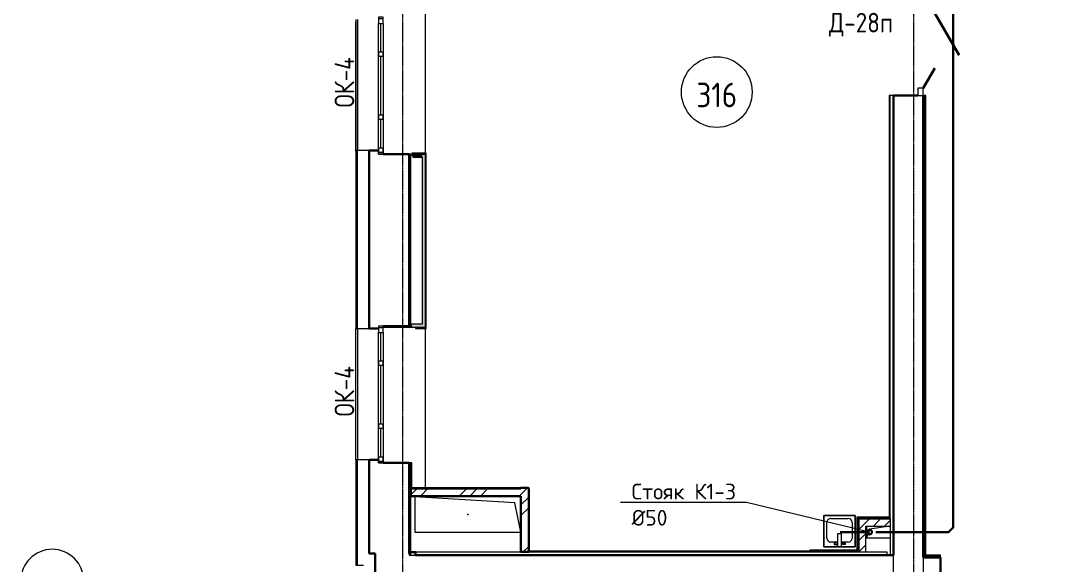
# Model space of a CAD drawing. Header units: millimetres. Extents: x -10178924 to 11692288, y -947381 to 58396.
# Drawn here: x -11359 to 1875, y -254536 to -247611 of the extents above; entities that cross this region are included whole.
import ezdxf
from ezdxf import colors
from ezdxf.entities.mleader import LeaderData, LeaderLine
from ezdxf.math import Vec2, Vec3

# ---------------------------------------------------------------- set-up
doc = ezdxf.new("R2010")
doc.units = ezdxf.units.MM
doc.linetypes.add('ADSK_Линия сетки', pattern=[25, 20, -2.5, 0, -2.5])
for name, color, linetype, lineweight in [('!К1', 32, 'Continuous', 30), ('_ Окна', 7, 'Continuous', 9), ('Аннотация', 7, 'Continuous', 18), ('Выноски ВК', 7, 'Continuous', 0), ('Двери', 7, 'Continuous', 9), ('Марки дверей', 7, 'Continuous', 20), ('Марки окон', 7, 'Continuous', 20), ('Обобщенные модели', 7, 'Continuous', 18), ('Окна', 7, 'Continuous', 9), ('Оси', 253, 'Continuous', 9), ('Перекрытие', 7, 'Continuous', 18), ('Сантехника', 7, 'Continuous', 18), ('Стены внутренние', 7, 'Continuous', 18), ('Стены наружные', 7, 'Continuous', 18), ('Стены несущие', 7, 'Continuous', 30), ('Стены отделка', 7, 'Continuous', 30), ('Стены штриховка', 7, 'Continuous', 9), ('ШТРИХОВКА', 252, 'Continuous', 15)]:
    doc.layers.add(name, color=color, linetype=linetype, lineweight=lineweight)
doc.layers.add('Линии', color=7, linetype='Continuous', lineweight=9, true_color=0x00a600)
doc.styles.add('GOST Common', font='GOST_Common.ttf', dxfattribs={"width": 0.9, "height": 350})
doc.styles.add('GOST Common_2', font='GOST_Common.ttf', dxfattribs={"width": 0.9, "height": 250})
doc.styles.add('PDF ISOCPEUR', font='isocpeur.ttf')
pattern_1 = [(45, (-4e-11, -184652.3), (-381.661, 381.661), []), (45, (134.94, -184652.3), (0, 763.322), []), (45, (-134.94, -184652.3), (0, 763.322), [])]
pattern_2 = [(45, (-4e-11, -184652.27), (-70.7107, 70.7107), [])]

# ---------------------------------------------------------------- blocks, each defined once
blk = doc.blocks.new('Дверь-Alumark_двупольная с глухим окном_S70 - 1400х2200 алюм ост Д30п-6129806-План 3-го этажа')
at = {"layer": 'Двери', "lineweight": 30}
for p, q in [((-480, 190), (312, 647)), ((730, 190), (475, 337))]:
    blk.add_line(p, q, dxfattribs=at)
at = {"layer": 'Двери'}
for p, q in [((-575, 190), (-575, 120)), ((-480, 190), (-575, 190)), ((-480, 120), (-480, 190)), ((730, 190), (730, 120)), ((825, 190), (730, 190)), ((825, 120), (825, 190)), ((-575, 120), (-480, 120)), ((730, 120), (825, 120))]:
    blk.add_line(p, q, dxfattribs=at)
blk = doc.blocks.new('GM_Отверстие прямоугольное _в плите_ - Отверстие-6221301-План 3-го этажа')
at = {"layer": 'Обобщенные модели'}
for p, q in [((675, 225), (-675, 225)), ((-675, 225), (-600, -150)), ((675, 225), (-675, 225)), ((675, -225), (675, 225)), ((675, -225), (675, 225)), ((-675, -225), (675, -225)), ((-675, -225), (675, -225)), ((-600, -150), (675, -225))]:
    blk.add_line(p, q, dxfattribs=at)
for start, end in [(0, 180), (180, 360), (0, 105), (240, 0), (195, 210)]:
    blk.add_arc((0, 0), 2.5, start, end, dxfattribs=at)
blk = doc.blocks.new('окно трехпол с фрамугой - 1700-2320_h_ _нов_-2116850-План 3-го этажа')
at = {"layer": '_ Окна', "lineweight": 18}
for p, q in [((-870, 75), (-870, 135)), ((-870, 135), (-790, 135)), ((-790, 135), (-790, 75)), ((-430, 75), (-430, 135)), ((-430, 135), (-370, 135)), ((-370, 135), (-370, 75)), ((370, 75), (370, 135)), ((370, 135), (430, 135)), ((430, 135), (430, 75)), ((790, 135), (790, 75)), ((870, 135), (790, 135)), ((870, 75), (870, 135)), ((-790, 75), (-870, 75)), ((-370, 75), (-430, 75)), ((430, 75), (370, 75)), ((790, 75), (870, 75))]:
    blk.add_line(p, q, dxfattribs=at)
at = {"layer": '_ Окна'}
for p, q in [((-850, 75), (-850, 135)), ((850, 75), (850, 135)), ((-790, 105), (-430, 105)), ((-370, 105), (370, 105)), ((430, 105), (790, 105))]:
    blk.add_line(p, q, dxfattribs=at)
at = {"layer": 'Окна'}
for p, q in [((-870, 135), (-870, 75)), ((-790, 135), (-870, 135)), ((-790, 135), (-430, 135)), ((-370, 135), (-430, 135)), ((-370, 135), (370, 135)), ((430, 135), (370, 135)), ((430, 135), (790, 135)), ((870, 135), (790, 135)), ((870, 75), (870, 135)), ((-870, 75), (-790, 75)), ((-430, 75), (-790, 75)), ((-430, 75), (-370, 75)), ((370, 75), (-370, 75)), ((370, 75), (430, 75)), ((790, 75), (430, 75)), ((790, 75), (870, 75))]:
    blk.add_line(p, q, dxfattribs=at)
blk = doc.blocks.new('окно трехпол с фрамугой - 1700-2320_h_ _нов_-2116569-План 3-го этажа')
at = {"layer": '_ Окна', "lineweight": 18}
for p, q in [((-870, 75), (-870, 135)), ((-870, 135), (-790, 135)), ((-790, 135), (-790, 75)), ((-430, 75), (-430, 135)), ((-430, 135), (-370, 135)), ((-370, 135), (-370, 75)), ((370, 75), (370, 135)), ((370, 135), (430, 135)), ((430, 135), (430, 75)), ((790, 135), (790, 75)), ((870, 135), (790, 135)), ((870, 75), (870, 135)), ((-790, 75), (-870, 75)), ((-370, 75), (-430, 75)), ((430, 75), (370, 75)), ((790, 75), (870, 75))]:
    blk.add_line(p, q, dxfattribs=at)
at = {"layer": '_ Окна'}
for p, q in [((-850, 75), (-850, 135)), ((850, 75), (850, 135)), ((-790, 105), (-430, 105)), ((-370, 105), (370, 105)), ((430, 105), (790, 105))]:
    blk.add_line(p, q, dxfattribs=at)
at = {"layer": 'Окна'}
for p, q in [((-870, 135), (-870, 75)), ((-790, 135), (-870, 135)), ((-790, 135), (-430, 135)), ((-370, 135), (-430, 135)), ((-370, 135), (370, 135)), ((430, 135), (370, 135)), ((430, 135), (790, 135)), ((870, 135), (790, 135)), ((870, 75), (870, 135)), ((-870, 75), (-790, 75)), ((-430, 75), (-790, 75)), ((-430, 75), (-370, 75)), ((370, 75), (-370, 75)), ((370, 75), (430, 75)), ((790, 75), (430, 75)), ((790, 75), (870, 75))]:
    blk.add_line(p, q, dxfattribs=at)
blk = doc.blocks.new('SND_2D_Раковина - 400х400-V27-План 3-го этажа')
at = {"layer": 'Сантехника'}
for p, q in [((200, 180), (-200, 180)), ((-200, 180), (-200, -220)), ((-200, -220), (-200, 180)), ((-200, 180), (200, 180)), ((-70, 150), (-25, 150)), ((-70, 135), (-70, 150)), ((-25, 135), (-70, 135)), ((-25, 180), (-25, 15)), ((25, 15), (25, 180)), ((70, 150), (25, 150)), ((25, 135), (70, 135)), ((70, 135), (70, 150)), ((200, -220), (200, 180)), ((200, 180), (200, -220)), ((-160, -130), (-160, 70)), ((-110, 120), (-25, 120)), ((-25, 15), (25, 15)), ((25, 120), (110, 120)), ((160, 70), (160, -130)), ((-200, -220), (200, -220)), ((200, -220), (-200, -220)), ((110, -180), (-110, -180))]:
    blk.add_line(p, q, dxfattribs=at)
for centre, start, end in [((-110, 70), 90, 180), ((110, 70), 0, 90), ((-110, -130), 180, 270), ((110, -130), 270, 0)]:
    blk.add_arc(centre, 50, start, end, dxfattribs=at)
blk = doc.blocks.new('GM_Отверстие прямоугольное _в плите_ - Отверстие-6229375-План 3-го этажа')
at = {"layer": 'Обобщенные модели'}
for p, q in [((-75, 150), (-37.5, -112.5)), ((75, -150), (75, 150)), ((75, -150), (75, 150)), ((-37.5, -112.5), (75, -150)), ((-75, -150), (75, -150)), ((-75, -150), (75, -150))]:
    blk.add_line(p, q, dxfattribs=at)
for start, end in [(0, 180), (180, 360), (240, 0), (0, 105), (195, 210)]:
    blk.add_arc((0, 0), 2.5, start, end, dxfattribs=at)
blk = doc.blocks.new('Ось сетки - Круг_Ø8 мм-8258-План 3-го этажа')
at = {"layer": 'Оси', "lineweight": 20}
for start, end in [(360, 180), (180, 360)]:
    blk.add_arc((0, 0), 4, start, end, dxfattribs=at)
blk = doc.blocks.new('3 этаж')
at = {"layer": 'Стены внутренние'}
for points in [[(-6374, -159019), (-6253, -159019), (-6253, -158979), (-6374, -158979), (-6374, -158995)], [(-6213, -161145), (-6214, -158979), (-6253, -158979), (-6253, -161145), (-6239, -161145)], [(-6394, -161185), (-6213, -161185), (-6213, -161145), (-6394, -161145), (-6394, -161185)]]:
    blk.add_hatch(color=256, dxfattribs=at).paths.add_polyline_path(points)
at = {"layer": 'Стены внутренние', "lineweight": 9}
h = blk.add_hatch(dxfattribs=at)
h.set_pattern_fill('FP_1', color=256, style=0, pattern_type=2)
h.set_pattern_definition(pattern_1)
h.paths.add_polyline_path([(-6348, -163330), (-4998, -163330), (-4998, -163236), (-6398, -163230), (-6398, -163330)])
h.paths.add_polyline_path([(-6386, -163230), (-6386, -163230), (-6398, -163230)])
h = blk.add_hatch(dxfattribs=at)
h.set_pattern_fill('FP_1', color=256, style=0, pattern_type=2)
h.set_pattern_definition(pattern_1)
h.paths.add_polyline_path([(-4998, -164040), (-4898, -164040), (-4898, -163236), (-4904, -163236), (-4904, -163224), (-4998, -163224), (-4998, -163624)])
at = {"layer": 'Стены внутренние', "lineweight": 9, "true_color": 0x005b00}
h = blk.add_hatch(dxfattribs=at)
h.set_pattern_fill('FP_4', color=98, style=0, pattern_type=2)
h.set_pattern_definition(pattern_2)
h.paths.add_polyline_path([(-340, -163712), (-300, -163712), (-300, -163624), (-698, -163624), (-698, -163712), (-600, -163712)])
h = blk.add_hatch(dxfattribs=at)
h.set_pattern_fill('FP_4', color=98, style=0, pattern_type=2)
h.set_pattern_definition(pattern_2)
h.paths.add_polyline_path([(-654, -164042), (-610, -164042), (-610, -163712), (-698, -163712), (-698, -164042)])
at = {"layer": 'Линии', "color": 7}
blk.add_circle((-2506, -158191), 450, dxfattribs=at)
at = {"layer": 'Оси', "linetype": 'ADSK_Линия сетки'}
for p, q in [((-6500, -188335), (-6500, -140542)), ((0, -188335), (0, -141296))]:
    blk.add_line(p, q, dxfattribs=at)
at = {"layer": 'Перекрытие'}
for p, q in [((-6212, -158967), (-6212, -155967)), ((-6398, -158995), (-6374, -158995)), ((-6394, -161185), (-6748, -161185)), ((-6212, -163224), (-6212, -161197))]:
    blk.add_line(p, q, dxfattribs=at)
at = {"layer": 'Стены внутренние'}
blk.add_line((-6398, -161169), (-6398, -161185), dxfattribs=at)
at = {"layer": 'Стены наружные'}
for p, q in [((-7099, -158940), (-7099, -157300)), ((-7099, -157300), (-7098, -157300)), ((-7098, -157269), (-7098, -158934)), ((-7078, -157269), (-7078, -158934)), ((-7098, -158940), (-7099, -158940)), ((-7099, -162869), (-7099, -161199)), ((-7098, -161199), (-7099, -161199)), ((-7098, -162869), (-7098, -161199)), ((-7078, -161199), (-7078, -162869)), ((-7098, -162869), (-7099, -162869))]:
    blk.add_line(p, q, dxfattribs=at)
at = {"layer": 'Стены несущие'}
for p, q in [((50, -158235), (-260, -158235)), ((-260, -161277), (-260, -158235)), ((120, -158235), (120, -164112)), ((-6808, -158934), (-6928, -158934)), ((-6928, -158934), (-6928, -161199)), ((-6418, -158979), (-6748, -158979)), ((-6418, -161169), (-6418, -158979)), ((-6748, -161169), (-6418, -161169)), ((-6928, -161199), (-6808, -161199)), ((-260, -164082), (-260, -161277)), ((-6928, -164059), (-6928, -162869)), ((-6808, -162869), (-6928, -162869)), ((-6418, -162909), (-6748, -162909)), ((-6418, -164059), (-6418, -162909)), ((-4998, -163230), (-6398, -163230)), ((-6398, -163230), (-6398, -163330)), ((-4998, -163236), (-4998, -163224)), ((-4904, -163224), (-4998, -163224)), ((-4898, -163236), (-4904, -163236)), ((-4898, -164040), (-4898, -163236)), ((-6398, -163330), (-4998, -163330)), ((-4998, -163330), (-4998, -164040)), ((-6928, -164059), (-6850, -164059)), ((-6843, -165236), (-6850, -164059)), ((-6340, -164042), (-6418, -164042)), ((-6340, -164082), (-6340, -164042)), ((-260, -164082), (-6340, -164082)), ((-4998, -164040), (-4898, -164040)), ((340, -164112), (120, -164112)), ((340, -164622), (340, -164112))]:
    blk.add_line(p, q, dxfattribs=at)
at = {"layer": 'Стены отделка', "lineweight": 9}
for p, q in [((-260, -158235), (-312, -158235)), ((-312, -158235), (-312, -163598)), ((152, -158235), (120, -158235)), ((152, -164080), (152, -158235)), ((-7098, -158934), (-7098, -161199)), ((-6928, -158934), (-7098, -158934)), ((-7078, -161199), (-7078, -158934)), ((-6398, -158979), (-6418, -158979)), ((-6398, -161169), (-6398, -158979)), ((-6203, -158967), (-6386, -158967)), ((-6386, -158967), (-6386, -158979)), ((-6386, -158979), (-6213, -158979)), ((-6374, -158979), (-6374, -159019)), ((-6374, -159019), (-6253, -159019)), ((-6253, -159019), (-6253, -161145)), ((-6213, -161185), (-6213, -158979)), ((-6201, -161195), (-6201, -158969)), ((-6418, -161169), (-6398, -161169)), ((-6253, -161145), (-6394, -161145)), ((-6394, -161145), (-6394, -161185)), ((-6213, -161185), (-6394, -161185)), ((-6338, -161185), (-6338, -161197)), ((-7098, -161199), (-6928, -161199)), ((-6338, -161197), (-6203, -161197)), ((-300, -162697), (-300, -161277)), ((140, -161277), (140, -162697)), ((-7098, -162869), (-7098, -164209)), ((-6928, -162869), (-7098, -162869)), ((-7078, -164209), (-7078, -162869)), ((-6386, -162909), (-6418, -162909)), ((-6386, -163224), (-6386, -162909)), ((-6398, -164082), (-6398, -163236)), ((-6398, -163236), (-4998, -163236)), ((-4998, -163224), (-6386, -163224)), ((-4894, -163224), (-4904, -163224)), ((-4904, -163236), (-4904, -164042)), ((-4892, -164030), (-4892, -163226)), ((-698, -163597), (-723, -163597)), ((-723, -163597), (-723, -164017)), ((-698, -163598), (-698, -163597)), ((-312, -163598), (-698, -163598)), ((-698, -163610), (-698, -164042)), ((-698, -163610), (-300, -163610)), ((-300, -163624), (-698, -163624)), ((-300, -163610), (-300, -164082)), ((-610, -164042), (-610, -163712)), ((-610, -163712), (-300, -163712)), ((-6850, -164209), (-6850, -164059)), ((-6418, -164059), (-6418, -164082)), ((-6418, -164082), (-6398, -164082)), ((-340, -164042), (-6416, -164042)), ((-6416, -164042), (-6416, -164082)), ((-6416, -164082), (-6340, -164082)), ((-1323, -164030), (-4892, -164030)), ((-723, -164017), (-1323, -164017)), ((-1323, -164017), (-1323, -164030)), ((-340, -164082), (-340, -164042)), ((140, -164112), (140, -164092)), ((340, -164092), (140, -164092)), ((340, -164080), (152, -164080)), ((340, -164112), (340, -164080)), ((-7098, -164209), (-6999, -164209)), ((-6999, -164209), (-6999, -164209)), ((-6849, -164209), (-6850, -164209))]:
    blk.add_line(p, q, dxfattribs=at)
at = {"layer": 'Стены штриховка'}
for p, q in [((-310, -158235), (-310, -163600)), ((-300, -161277), (-300, -158235)), ((140, -158235), (140, -161277)), ((150, -164082), (150, -158235)), ((-6201, -158969), (-6386, -158969)), ((-6203, -161197), (-6203, -158967)), ((-6201, -158967), (-6203, -158967)), ((-6201, -158969), (-6201, -158967)), ((-6338, -161195), (-6201, -161195)), ((-6203, -161197), (-6201, -161197)), ((-6201, -161197), (-6201, -161195)), ((-300, -163610), (-300, -162697)), ((140, -162697), (140, -164092)), ((-6398, -163230), (-6398, -162909)), ((-6388, -163226), (-6388, -162909)), ((-4998, -163226), (-6388, -163226)), ((-4904, -163226), (-4892, -163226)), ((-4894, -164032), (-4894, -163224)), ((-4892, -163224), (-4894, -163224)), ((-4892, -163226), (-4892, -163224)), ((-714, -163597), (-714, -164026)), ((-708, -163597), (-708, -164032)), ((-698, -163598), (-698, -163600)), ((-310, -163600), (-698, -163600)), ((-708, -164032), (-4894, -164032)), ((-714, -164026), (-1323, -164026)), ((-1323, -164032), (-1323, -164030)), ((-260, -164592), (-260, -164082)), ((340, -164082), (150, -164082)), ((120, -164112), (120, -164622))]:
    blk.add_line(p, q, dxfattribs=at)
at = {"layer": 'Двери', "rotation": 270}
blk.add_blockref('Дверь-Alumark_двупольная с глухим окном_S70 - 1400х2200 алюм ост Д30п-6129806-План 3-го этажа', (-70, -157410), dxfattribs=at)
at = {"layer": 'Обобщенные модели'}
for name, p, rotation in [('GM_Отверстие прямоугольное _в плите_ - Отверстие-6221301-План 3-го этажа', (-5673, -163564), 180), ('GM_Отверстие прямоугольное _в плите_ - Отверстие-6229375-План 3-го этажа', (-450, -163787), 270)]:
    blk.add_blockref(name, p, dxfattribs=dict(at, rotation=rotation))
at = {"layer": 'Окна', "rotation": 90}
for name, p in [('окно трехпол с фрамугой - 1700-2320_h_ _нов_-2116850-План 3-го этажа', (-6673, -158109)), ('окно трехпол с фрамугой - 1700-2320_h_ _нов_-2116569-План 3-го этажа', (-6673, -162039))]:
    blk.add_blockref(name, p, dxfattribs=at)
at = {"layer": 'Оси', "lineweight": 20, "xscale": 99.99999999999993, "yscale": 99.99999999999993, "zscale": 99.99999999999993, "rotation": 270}
blk.add_blockref('Ось сетки - Круг_Ø8 мм-8258-План 3-го этажа', (-10959, -164407), dxfattribs=at)
at = {"layer": 'Сантехника', "rotation": 180}
blk.add_blockref('SND_2D_Раковина - 400х400-V27-План 3-го этажа', (-945, -163795), dxfattribs=at)
at = {"layer": 'Аннотация', "lineweight": 9, "insert": (-2506, -158228), "char_height": 312.5, "width": 520.21, "attachment_point": 5, "line_spacing_factor": 1.022766, "style": 'GOST Common'}
blk.add_mtext('316', dxfattribs=at)
at = {"layer": 'Марки дверей', "lineweight": 9, "insert": (-672, -157334), "char_height": 250, "width": 851.4, "attachment_point": 5, "line_spacing_factor": 1.022766, "style": 'GOST Common_2'}
blk.add_mtext('\\pxqc,t1.8,3.6,5.4,7.2,9,10.8,12.6,14.4,16.2,18,19.8,21.6,23.4,25.2,27,28.8,30.6,32.4,34.2,36,37.8,39.6,41.4,43.2,45,46.8,48.6,50.4,52.2,54,55.8,57.6;{Д-28п}', dxfattribs=at)
at = {"layer": 'Марки окон', "lineweight": 9, "char_height": 250, "width": 702.9, "attachment_point": 5, "rotation": 90, "line_spacing_factor": 1.022766, "style": 'GOST Common_2'}
for insert in [(-7242, -158067), (-7242, -161997)]:
    blk.add_mtext('\\pxqc,t1.8,3.6,5.4,7.2,9,10.8,12.6,14.4,16.2,18,19.8,21.6,23.4,25.2,27,28.8,30.6,32.4,34.2,36,37.8,39.6,41.4,43.2,45,46.8,48.6,50.4,52.2,54,55.8,57.6;{ОК-4}', dxfattribs=dict(at, insert=insert))
blk = doc.blocks.new('_None')

msp = doc.modelspace()

# ---------------------------------------------------------------- linework, layer by layer
at = {"layer": '!К1'}
for points in [[(2597.7, -238192.3), (583.5, -238192.3), (502, -238273.9), (502, -254056.8), (441.3, -254117.5), (-481.3, -254117.5)], [(-562.4, -254114.3), (-935.7, -254114.3)]]:
    msp.add_lwpolyline(points, dxfattribs=at)
msp.add_circle((-562.4, -254114.3), 30, dxfattribs=at)

# ---------------------------------------------------------------- block references
at = {"layer": 'ШТРИХОВКА'}
msp.add_blockref('3 этаж', (0, -90326.7), dxfattribs=at)

# ---------------------------------------------------------------- leaders
at = {"layer": 'Выноски ВК', "ltscale": 50}
ml = msp.add_multileader_mtext('Standard', dxfattribs=at)
ml.set_content('Стояк К1-3 ^J%%C50', color=256, style='PDF ISOCPEUR')
ml.set_leader_properties(color=256, linetype='ByLayer', lineweight=-1)
ml.set_arrow_properties(name='NONE')
ml.build(insert=Vec2(0, 0))
ml.multileader.update_dxf_attribs({"text_left_attachment_type": 6, "text_right_attachment_type": 6, "dogleg_length": 100, "arrow_head_size": 300})
ctx = ml.context
ctx.base_point, ctx.char_height, ctx.arrow_head_size, ctx.landing_gap_size, ctx.plane_origin = Vec3(-3589.5, -253739), 200, 300, 0, Vec3(-7806.8, -250402.1)
ctx.left_attachment, ctx.right_attachment = 6, 6
notes = []
notes.append((ctx, [(1, (1, 1, 0), (-2129.5, -253739), (-1, 0), 100, [(1, [(-562.4, -254114.3)], 0, [])])]))
ctx.mtext.insert, ctx.mtext.flow_direction = Vec3(-3589.5, -253499), 5
for ctx, leaders in notes:
    for number, flags, end, landing, length, lines in leaders:
        leader = LeaderData()
        leader.index, (leader.has_last_leader_line, leader.has_dogleg_vector, leader.attachment_direction) = number, flags
        leader.last_leader_point, leader.dogleg_vector, leader.dogleg_length = Vec3(end), Vec3(landing), length
        for number, points, colour, breaks in lines:
            line = LeaderLine()
            line.index, line.vertices, line.color, line.breaks = number, Vec3.list(points), colors.encode_raw_color(colour), breaks
            leader.lines.append(line)
        ctx.leaders.append(leader)

doc.saveas('drawing.dxf')
